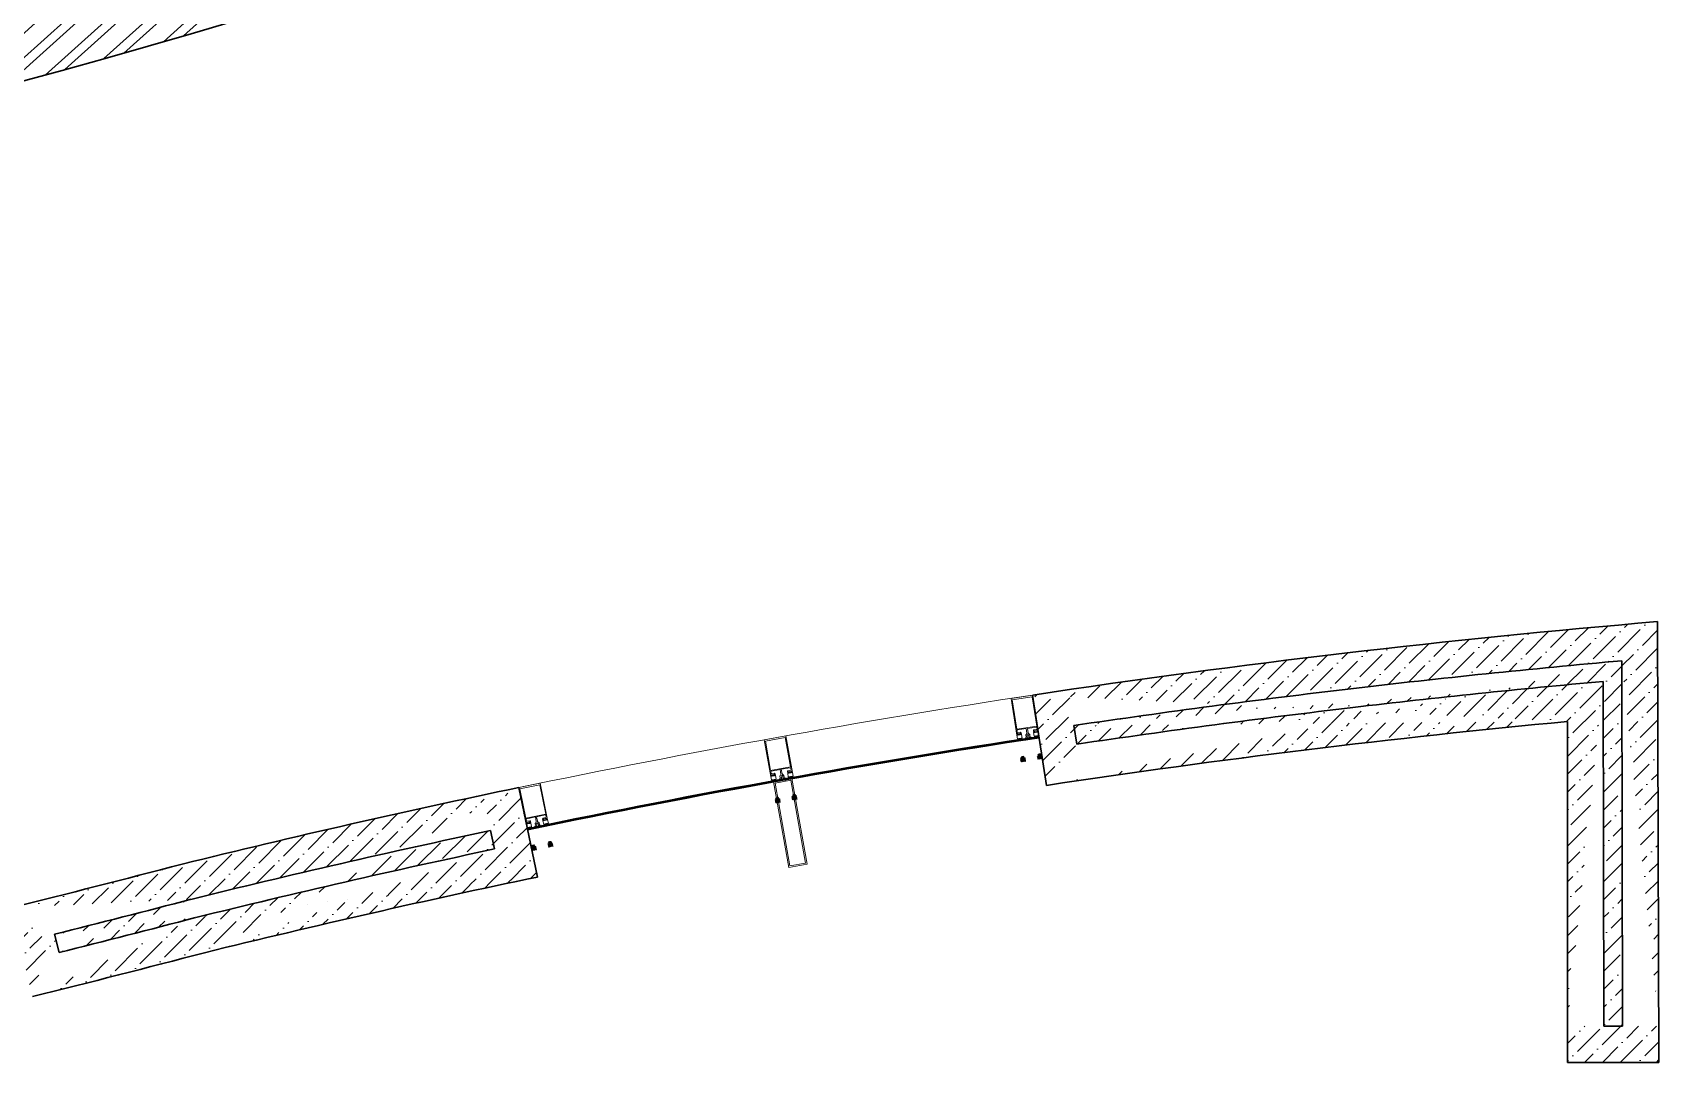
# Model space of a CAD drawing. Header units: millimetres. Extents: x 8275 to 147087, y -297470 to -191881.
# Drawn here: x 122490 to 128103, y -219246 to -215696 of the extents above; entities that cross this region are included whole.
import ezdxf

# ---------------------------------------------------------------- set-up
doc = ezdxf.new("R2010")
doc.units = ezdxf.units.MM
doc.header["$LTSCALE"] = 250
doc.header["$MEASUREMENT"] = 0
for name, color, linetype, lineweight in [('hatch', 9, 'Continuous', 0), ('wall', 1, 'Continuous', 30), ('win', 4, 'Continuous', 20)]:
    doc.layers.add(name, color=color, linetype=linetype, lineweight=lineweight)
pattern_1 = [(42.00000000000001, (335817.1038640153, -378922.1444288387), (-62.73099434614291, 69.66982738850575), []), (42.00000000000001, (335861.2374711861, -378924.4573731823), (-62.73099434614291, 69.66982738850575), [])]
pattern_2 = [(45, (-2190690.936406204, -138326.6644931042), (23.20194125768359, 85.07378461150648), [109.375, -21.875, 0, -21.875])]

msp = doc.modelspace()

# ---------------------------------------------------------------- hatches: boundary and pattern name
at = {"layer": 'hatch', "linetype": 'ByBlock', "ltscale": 100}
h = msp.add_hatch(dxfattribs=at)
h.set_pattern_fill('ANSI32', color=256, scale=250, angle=357)
h.set_pattern_definition(pattern_1)
h.paths.add_polyline_path([(127699.6269498407, -213602.4563786733), (127699.6198373062, -213350.619836397, -0.06107793630344092), (119020.8633689054, -216024.827707235), (119056.8887847736, -216252.0334946057, 0.06042041064487439)])
h = msp.add_hatch(dxfattribs=at)
h.set_pattern_fill('ANSI32', color=256, scale=250, angle=357)
h.set_pattern_definition(pattern_1)
h.paths.add_polyline_path([(127813.7101255372, -213956.6250471686), (127699.6369526053, -213956.6285332239), (127699.6312749874, -213755.5986932217, -0.06002453740207925), (119078.8172574646, -216390.3324089554), (119114.8425386554, -216617.5373469402, 0.06020634717786028)])
at = {"layer": 'hatch'}
h = msp.add_hatch(dxfattribs=at)
h.set_pattern_fill('ANSI36', color=256, scale=350, style=0)
h.set_pattern_definition(pattern_2)
edge = h.paths.add_edge_path()
edge.add_line((127972.9053357493, -219121.3164950171), (128098.4150384206, -219121.3164949519))
edge.add_line((127782.690770237, -219121.3164951065), (127907.8407368611, -219121.3164950506))
edge.add_line((127972.9053357493, -219121.3164950171), (127970.1693637322, -217861.7841394484))
edge.add_line((128098.4150384206, -219121.3164949519), (128093.5003101851, -217726.898985976))
edge.add_line((127907.8407368611, -219121.3164950506), (127906.0478362392, -217932.8050088261))
edge.add_line((127782.690770237, -219121.3164951065), (127782.7565008167, -218070.9924724488))
edge.add_line((126080.9579285968, -218085.0246976095), (126090.7078335939, -218149.2897839979))
edge.add_line((126062.1723790842, -217961.2024693318), (126062.2257645128, -217961.5543516489))
edge.add_line((125938.5865809198, -217979.9521491167), (125985.8357739777, -218291.3883604913))
edge.add_arc((130857.7328109399, -250403.7919208449), 32669.86827500413, 95.07076951392591, 96.71850024032409)
edge.add_arc((130857.7328108402, -250403.7919206257), 32669.86827477474, 96.71850024019552, 98.40755499980283)
edge.add_arc((130857.7328108719, -250403.7919201994), 32604.86827435511, 95.19403877314552, 96.71850024033685)
edge.add_arc((130857.7328108407, -250403.7919206375), 32604.8682747866, 96.71850024019231, 98.40711796164608)
edge.add_arc((130884.2136824613, -250793.4530139742), 33184.10879340781, 94.82415175737823, 98.57053635767905)
edge.add_arc((130883.2904230806, -250785.5905360983), 32861.1965252218, 95.41404968009716, 98.57098325895797)
h = msp.add_hatch(dxfattribs=at)
h.set_pattern_fill('ANSI36', color=256, scale=350, style=0)
h.set_pattern_definition(pattern_2)
edge = h.paths.add_edge_path()
edge.add_line((124069.5492659749, -218446.9326060378), (124082.8117683006, -218510.5656792626))
edge.add_line((124043.9958483607, -218324.3281039411), (124044.0444548943, -218324.5613165747))
edge.add_line((124166.3662455094, -218298.8234788377), (124230.6379007699, -218607.1968796524))
edge.add_line((122565.7772569607, -218804.2779183146), (122581.3083451104, -218867.395466086))
edge.add_line((122414.5763064951, -218712.9517224065), (122489.8419969131, -219018.827638172))
edge.add_arc((112688.4706583626, -179186.5558912919), 40830.44310625535, 283.9993179695836, 284.6818210620473)
edge.add_arc((112688.4706583626, -179186.5558912919), 40705.44310625535, 283.8239100366332, 284.6818210620473)
edge.add_arc((130857.7328108398, -250403.7919206295), 32669.86827477851, 101.9923549100372, 103.8535310478771)
edge.add_arc((130857.7328108398, -250403.7919206295), 32794.86827477851, 101.7731318065465, 103.8535310478771)
edge.add_arc((112688.4706583519, -179186.5558912961), 40895.44310625284, 283.9990391720053, 284.6786269436835)
edge.add_arc((112688.4706583519, -179186.5558912961), 41020.44310625284, 283.8239100366495, 284.6786269436835)
edge.add_arc((130857.7328108407, -250403.7919206332), 32604.86827478235, 101.9927919481924, 103.8495319013087)
edge.add_arc((130857.7328108407, -250403.7919206332), 32479.86827478235, 101.7731318065462, 103.8495319013087)
h = msp.add_hatch(dxfattribs=at)
h.set_pattern_fill('ANSI36', color=256, scale=350, style=0)
h.set_pattern_definition(pattern_2)
h.paths.add_polyline_path([(127782.6907702375, -219121.3164951139), (128098.4150384839, -219121.3164951139), (128098.4150384839, -219246.3164949519), (127782.6907702375, -219246.3164949519)])
at = {"layer": 'win', "extrusion": (0.000407131512876372, -0.002657823813000196, 0.9999963851017215)}
h = msp.add_hatch(dxfattribs=at)
h.set_pattern_fill('AR-HBONE', color=256, scale=0.4111842104963527, angle=188.709031886787, style=0)
h.set_pattern_definition([(233.7090318954879, (273857.7985699389, -142234.8471966968), (0.3521964917215676, -2.29919033428627), [4.934210526705864, -1.644736842235303]), (323.7090318780778, (273856.825073018, -142236.1728901051), (0.3521964917215676, -2.29919033428627), [4.93421052670586, -1.6447368422353])])
h.paths.add_polyline_path([(125901.4943079304, -218196.234287211), (125901.8056085951, -218198.2665035544), (125907.2248521771, -218197.4363684633), (125906.9135515181, -218195.4041521074)], flags=16)
h.paths.add_polyline_path([(125965.0628864582, -218186.496672183), (125965.3741871117, -218188.5288885166), (125959.9549435268, -218189.3590236086), (125959.643642864, -218187.3268072653)], flags=16)
edge = h.paths.add_edge_path()
edge.add_arc((125913.8152770748, -218208.7778455834), 0.6853070175936417, -171.29096814103355, 8.709031858966512, ccw=False)
edge.add_arc((125912.4604661761, -218208.9853793569), 0.6853070175936417, -171.29096814103355, 8.709031858966512, ccw=False)
edge.add_arc((125911.1056552788, -218209.19291313), 0.6853070184712243, -171.29096821773976, 8.709031782260183, ccw=False)
edge.add_arc((125909.7508443778, -218209.4004469034), 0.6853070185111144, -171.29096806766245, 8.70903193233761, ccw=False)
edge.add_arc((125908.396033482, -218209.6079806768), 0.6853070167758942, -171.29096791174868, 8.709032088251377, ccw=False)
edge.add_arc((125907.041222588, -218209.815514449), 0.6853070175936417, -171.29096814103355, 8.709031858966512, ccw=False)
edge.add_arc((125905.6864116889, -218210.0230482226), 0.6853070175936417, -171.29096814019988, 8.709031859800177, ccw=False)
edge.add_arc((125904.3316007907, -218210.2305819959), 0.6853070185310596, -171.29096806766245, 8.70903193233761, ccw=False)
edge.add_arc((125902.9767898971, -218210.4381157684), 0.6853070148412235, -171.2909682094022, 8.709031790597919, ccw=False)
edge.add_arc((125901.6219789999, -218210.6456495414), 0.6853070203261148, -171.29096807183123, 8.709031928168827, ccw=False)
edge.add_arc((125900.2671680975, -218210.8531833153), 0.6853070175936417, -171.29096814103355, 8.709031858966512, ccw=False)
edge.add_arc((125898.9123572035, -218211.0607170877), 0.6853070149010586, -171.2909680576572, 8.70903194234279, ccw=False)
edge.add_line((125898.2349517572, -218211.1644839743), (125896.3863650009, -218199.0966386384))
edge.add_line((125896.3863650065, -218199.0966386468), (125900.1798355224, -218198.5155440815))
edge.add_line((125900.1798355186, -218198.5155440823), (125899.8685348526, -218196.4833277295))
edge.add_line((125899.8685348544, -218196.4833277384), (125898.1072806868, -218196.7531216437))
edge.add_line((125898.1072806882, -218196.7531216438), (125899.2176454405, -218193.1165290483))
edge.add_line((125899.2176454405, -218193.116529048), (125908.0450115179, -218191.7643281027))
edge.add_line((125908.0450115165, -218191.7643281011), (125910.3005787617, -218194.8853176841))
edge.add_line((125910.3005787621, -218194.8853176855), (125908.5393245945, -218195.1551115909))
edge.add_line((125908.5393245963, -218195.1551115907), (125908.8506252564, -218197.187327935))
edge.add_line((125908.8506252559, -218197.1873279342), (125912.6440957671, -218196.6062333694))
edge.add_line((125912.6440957662, -218196.6062333708), (125914.4926928611, -218208.6741462323))
edge.add_arc((125957.0487579534, -218202.0688009269), 0.6853070175936417, 188.7090319290028, 368.7090319290027)
edge.add_arc((125958.4035688507, -218201.8612671536), 0.6853070175936417, 188.7090319290028, 368.7090319290027)
edge.add_arc((125959.7583797479, -218201.6537333804), 0.6853070184512792, 188.7090320057091, 368.7090320057089)
edge.add_arc((125961.1131906531, -218201.4461996067), 0.6853070185310596, 188.7090318556315, 368.709031855632)
edge.add_arc((125962.4680015466, -218201.238665834), 0.6853070167758942, 188.7090316997177, 368.7090316997183)
edge.add_arc((125963.822812442, -218201.0311320612), 0.6853070175936417, 188.7090319290028, 368.7090319290027)
edge.add_arc((125965.1776233356, -218200.8235982878), 0.6853070176135868, 188.7090319281691, 368.709031928169)
edge.add_arc((125966.532434237, -218200.6160645148), 0.6853070185111144, 188.7090318556315, 368.709031855632)
edge.add_arc((125967.8872451324, -218200.4085307421), 0.6853070148611686, 188.7090319973714, 368.7090319973713)
edge.add_arc((125969.2420560301, -218200.200996969), 0.6853070203261148, 188.7090318598003, 368.7090318598008)
edge.add_arc((125970.5968669321, -218199.9934631948), 0.6853070175936417, 188.7090319290028, 368.7090319290027)
edge.add_arc((125971.9516778247, -218199.7859294222), 0.6853070149210038, 188.7090318456263, 368.7090318456268)
edge.add_line((125972.6290832719, -218199.6821625361), (125970.7934307003, -218187.6987534265))
edge.add_line((125970.7934306998, -218187.6987534253), (125966.9999601886, -218188.2798479901))
edge.add_line((125966.9999601881, -218188.27984799), (125966.6886595281, -218186.2476316457))
edge.add_line((125966.6886595276, -218186.2476316454), (125968.4499136953, -218185.9778377401))
edge.add_line((125968.4499136981, -218185.9778377509), (125966.3018800787, -218182.8403758532))
edge.add_line((125966.3018800838, -218182.8403758521), (125957.4745140093, -218184.1925768159))
edge.add_line((125957.4745140051, -218184.1925768072), (125956.2566156199, -218187.8456416999))
edge.add_line((125956.2566156213, -218187.8456416976), (125958.017869789, -218187.5758477923))
edge.add_line((125958.0178697908, -218187.5758478043), (125958.3291704509, -218189.6080641486))
edge.add_line((125958.3291704481, -218189.6080641481), (125954.5356999369, -218190.1891587129))
edge.add_line((125954.535699942, -218190.1891587119), (125956.3713628587, -218202.1726353554))
at = {"layer": 'win', "extrusion": (0.0004746390558402961, -0.002646601831858884, 0.9999963851017215)}
h = msp.add_hatch(dxfattribs=at)
h.set_pattern_fill('AR-HBONE', color=256, scale=0.4111842104963493, angle=190.1673242561465, style=0)
h.set_pattern_definition([(235.1673242648475, (271030.7460739313, -138635.5703242623), (0.4105951026884658, -2.289482523127141), [4.934210526705861, -1.644736842235301]), (325.1673242474374, (271029.8066302215, -138636.9203630706), (0.4105951026884658, -2.289482523127141), [4.934210526705831, -1.644736842235285])])
h.paths.add_polyline_path([(125055.5233436021, -218337.7324556471), (125055.8862618338, -218339.7560914164), (125061.2826238856, -218338.7883094794), (125060.9197056591, -218336.7646736973)], flags=16)
h.paths.add_polyline_path([(125118.8235181849, -218326.3802214934), (125119.1864364053, -218328.4038572533), (125113.7900743507, -218329.3716391913), (125113.4271561205, -218327.3480034219)], flags=16)
edge = h.paths.add_edge_path()
edge.add_arc((125068.1595463929, -218349.9583918616), 0.6853070175936382, -169.83267577167408, 10.167324228325981, ccw=False)
edge.add_arc((125066.8104558773, -218350.2003373467), 0.6853070175936382, -169.83267577167408, 10.167324228325981, ccw=False)
edge.add_arc((125065.4613653626, -218350.4422828313), 0.6853070184712209, -169.8326758483803, 10.167324151619823, ccw=False)
edge.add_arc((125064.1122748437, -218350.6842283163), 0.685307018511111, -169.83267569830298, 10.167324301697192, ccw=False)
edge.add_arc((125062.7631843308, -218350.926173801), 0.6853070167758908, -169.8326755423892, 10.167324457611016, ccw=False)
edge.add_arc((125061.4140938194, -218351.1681192848), 0.6853070175936382, -169.83267577167408, 10.167324228325981, ccw=False)
edge.add_arc((125060.0650033023, -218351.41006477), 0.6853070175936382, -169.8326757708403, 10.167324229159817, ccw=False)
edge.add_arc((125058.7159127872, -218351.6520102548), 0.6853070185310561, -169.83267569830298, 10.167324301697192, ccw=False)
edge.add_arc((125057.3668222762, -218351.8939557387), 0.68530701484122, -169.83267584004273, 10.167324159957388, ccw=False)
edge.add_arc((125056.0177317615, -218352.1359012233), 0.6853070203261113, -169.83267570247176, 10.16732429752841, ccw=False)
edge.add_arc((125054.6686412417, -218352.3778467088), 0.6853070175936382, -169.83267577167408, 10.167324228325981, ccw=False)
edge.add_arc((125053.3195507302, -218352.6197921926), 0.6853070149010552, -169.83267568829774, 10.167324311702373, ccw=False)
edge.add_line((125052.6450054752, -218352.7407649348), (125050.4898997698, -218340.7238733465))
edge.add_line((125050.4898997759, -218340.7238733549), (125054.2673532203, -218340.0464259972))
edge.add_line((125054.2673532166, -218340.0464259981), (125053.9044349831, -218338.0227902194))
edge.add_line((125053.9044349854, -218338.0227902282), (125052.1506173154, -218338.3373193585))
edge.add_line((125052.1506173163, -218338.3373193586), (125053.1680738646, -218334.6736466439))
edge.add_line((125053.1680738646, -218334.6736466435), (125061.9581683855, -218333.0972337617))
edge.add_line((125061.9581683841, -218333.0972337601), (125064.2924319463, -218336.1598099952))
edge.add_line((125064.2924319468, -218336.1598099967), (125062.5386142767, -218336.474339127))
edge.add_line((125062.5386142786, -218336.4743391268), (125062.901532506, -218338.4979748972))
edge.add_line((125062.9015325056, -218338.4979748964), (125066.6789859453, -218337.8205275393))
edge.add_line((125066.6789859444, -218337.8205275408), (125068.8341037034, -218349.8374863697))
edge.add_arc((125111.2082844152, -218342.1512602654), 0.6853070175936382, 190.1673242983623, 370.1673242983622)
edge.add_arc((125112.5573749304, -218341.9093147806), 0.6853070175936382, 190.1673242983623, 370.1673242983622)
edge.add_arc((125113.9064654451, -218341.6673692959), 0.6853070184512757, 190.1673243750685, 370.1673243750685)
edge.add_arc((125115.2555559673, -218341.4254238105), 0.6853070185310561, 190.1673242249909, 370.1673242249914)
edge.add_arc((125116.6046464787, -218341.1834783263), 0.6853070167758908, 190.1673240690772, 370.1673240690777)
edge.add_arc((125117.9537369915, -218340.941532842), 0.6853070175936382, 190.1673242983623, 370.1673242983622)
edge.add_arc((125119.3028275021, -218340.6995873572), 0.6853070176135834, 190.1673242975286, 370.1673242975285)
edge.add_arc((125120.651918021, -218340.4576418725), 0.685307018511111, 190.1673242249909, 370.1673242249914)
edge.add_arc((125122.0010085338, -218340.2156963884), 0.6853070148611652, 190.1673243667309, 370.1673243667308)
edge.add_arc((125123.350099049, -218339.9737509038), 0.6853070203261113, 190.1673242291598, 370.1673242291602)
edge.add_arc((125124.6991895683, -218339.7318054179), 0.6853070175936382, 190.1673242983623, 370.1673242983622)
edge.add_arc((125126.0482800784, -218339.4898599339), 0.6853070149210003, 190.1673242149858, 370.1673242149863)
edge.add_line((125126.7228253343, -218339.3688871921), (125124.5827984637, -218327.4360753171))
edge.add_line((125124.5827984628, -218327.436075316), (125120.805345023, -218328.113522673))
edge.add_line((125120.8053450225, -218328.1135226728), (125120.4424267951, -218326.0898869024))
edge.add_line((125120.4424267951, -218326.0898869022), (125122.1962444651, -218325.7753577718))
edge.add_line((125122.1962444679, -218325.7753577825), (125119.9690604945, -218322.6935779171))
edge.add_line((125119.9690605001, -218322.6935779159), (125111.1789659824, -218324.2699908162))
edge.add_line((125111.1789659778, -218324.2699908077), (125110.0544298328, -218327.9528671354))
edge.add_line((125110.0544298342, -218327.9528671331), (125111.8082475042, -218327.6383380028))
edge.add_line((125111.808247507, -218327.6383380146), (125112.1711657345, -218329.661973785))
edge.add_line((125112.1711657312, -218329.6619737846), (125108.3937122914, -218330.3394211416))
edge.add_line((125108.3937122965, -218330.3394211405), (125110.5337512278, -218342.2723002643))
at = {"layer": 'win', "extrusion": (0.0005418907063553611, -0.002633654865788896, 0.9999963851017215)}
h = msp.add_hatch(dxfattribs=at)
h.set_pattern_fill('AR-HBONE', color=256, scale=0.4111842104963524, angle=191.6267382804781, style=0)
h.set_pattern_definition([(236.6267382891791, (268111.850054767, -135107.3965232062), (0.4687723437217564, -2.278282478495154), [4.934210526705882, -1.644736842235305]), (326.626738271769, (268110.9452997004, -135108.7700506126), (0.4687723437217564, -2.278282478495154), [4.934210526705856, -1.644736842235298])])
h.paths.add_polyline_path([(124213.8996970005, -218501.5221102073), (124214.3140371338, -218503.5358464422), (124219.6840004277, -218502.4309394332), (124219.2696602991, -218500.4172031855)], flags=16)
h.paths.add_polyline_path([(124276.8902100011, -218488.5613774183), (124277.3045501233, -218490.575113644), (124271.9345868271, -218491.6800206541), (124271.5202466947, -218489.6662844192)], flags=16)
edge = h.paths.add_edge_path()
edge.add_arc((124226.8431810577, -218513.4222512886), 0.6853070175936413, -168.37326174734255, 11.626738252657617, ccw=False)
edge.add_arc((124225.5006902314, -218513.6984780418), 0.6853070175936413, -168.37326174734255, 11.626738252657617, ccw=False)
edge.add_arc((124224.1581994066, -218513.9747047944), 0.685307018471224, -168.37326182404877, 11.626738175951402, ccw=False)
edge.add_arc((124222.8157085775, -218514.2509315476), 0.6853070185111141, -168.37326167397134, 11.626738326028828, ccw=False)
edge.add_arc((124221.473217754, -218514.5271583004), 0.6853070167758939, -168.37326151805757, 11.626738481942482, ccw=False)
edge.add_arc((124220.130726932, -218514.8033850521), 0.6853070175936413, -168.37326174734255, 11.626738252657617, ccw=False)
edge.add_arc((124218.7882361048, -218515.0796118054), 0.6853070175936413, -168.37326174650877, 11.626738253491396, ccw=False)
edge.add_arc((124217.4457452794, -218515.3558385583), 0.6853070185310592, -168.37326167397134, 11.626738326028828, ccw=False)
edge.add_arc((124216.1032544578, -218515.6320653101), 0.6853070148412231, -168.3732618157111, 11.626738184289025, ccw=False)
edge.add_arc((124214.7607636325, -218515.9082920627), 0.6853070203261145, -168.37326167814012, 11.626738321859989, ccw=False)
edge.add_arc((124213.4182728025, -218516.1845188163), 0.6853070175936413, -168.37326174734255, 11.626738252657617, ccw=False)
edge.add_arc((124212.0757819804, -218516.4607455682), 0.6853070149010583, -168.37326166396622, 11.626738336034009, ccw=False)
edge.add_line((124211.4045365703, -218516.5988589443), (124208.9440738283, -218504.6407534446))
edge.add_line((124208.9440738348, -218504.6407534529), (124212.7030481485, -218503.8673185445))
edge.add_line((124212.7030481444, -218503.8673185456), (124212.2887080087, -218501.8535823014))
edge.add_line((124212.2887080115, -218501.8535823101), (124210.5434699379, -218502.2126770889))
edge.add_line((124210.5434699388, -218502.212677089), (124211.4672869997, -218498.5242793846))
edge.add_line((124211.4672869997, -218498.5242793841), (124220.2143807773, -218496.7245044795))
edge.add_line((124220.2143807759, -218496.7245044779), (124222.6258873626, -218499.7266363133))
edge.add_line((124222.6258873631, -218499.7266363147), (124220.8806492895, -218500.0857310935))
edge.add_line((124220.8806492913, -218500.0857310933), (124221.2949894209, -218502.0994673293))
edge.add_line((124221.29498942, -218502.0994673285), (124225.0539637291, -218501.326032421))
edge.add_line((124225.0539637281, -218501.3260324224), (124227.5144402323, -218513.284204834))
edge.add_arc((124269.6791163211, -218504.5212513921), 0.6853070175936413, 191.6267383226939, 371.6267383226938)
edge.add_arc((124271.0216071469, -218504.2450246392), 0.6853070175936413, 191.6267383226939, 371.6267383226938)
edge.add_arc((124272.3640979723, -218503.9687978865), 0.6853070184512788, 191.6267383994001, 371.6267383994)
edge.add_arc((124273.7065888046, -218503.6925711328), 0.6853070185310592, 191.6267382493225, 371.626738249323)
edge.add_arc((124275.0490796262, -218503.4163443807), 0.6853070167758939, 191.6267380934088, 371.6267380934092)
edge.add_arc((124276.3915704497, -218503.1401176284), 0.6853070175936413, 191.6267383226939, 371.6267383226938)
edge.add_arc((124277.7340612708, -218502.8638908757), 0.6853070176135865, 191.6267383218601, 371.62673832186)
edge.add_arc((124279.0765520999, -218502.5876641229), 0.6853070185111141, 191.6267382493225, 371.626738249323)
edge.add_arc((124280.4190429234, -218502.3114373708), 0.6853070148611683, 191.6267383910625, 371.6267383910624)
edge.add_arc((124281.7615337487, -218502.035210618), 0.6853070203261145, 191.6267382534914, 371.6267382534919)
edge.add_arc((124283.1040245782, -218501.7589838641), 0.6853070175936413, 191.6267383226939, 371.6267383226938)
edge.add_arc((124284.4465153989, -218501.4827571121), 0.6853070149210034, 191.6267382393174, 371.6267382393178)
edge.add_line((124285.11776081, -218501.3446437363), (124282.6745134232, -218489.4702066357))
edge.add_line((124282.6745134223, -218489.4702066345), (124278.9155391132, -218490.243641542))
edge.add_line((124278.9155391128, -218490.2436415419), (124278.5011989832, -218488.2299053059))
edge.add_line((124278.5011989836, -218488.2299053056), (124280.2464370573, -218487.8708105268))
edge.add_line((124280.2464370601, -218487.8708105375), (124277.9414862337, -218484.8467541098))
edge.add_line((124277.9414862389, -218484.8467541085), (124269.1943924649, -218486.6465290315))
edge.add_line((124269.1943924603, -218486.646529023), (124268.1640196306, -218490.3568513028))
edge.add_line((124268.1640196325, -218490.3568513004), (124269.9092577061, -218489.9977565216))
edge.add_line((124269.9092577094, -218489.9977565334), (124270.323597839, -218492.0114927694))
edge.add_line((124270.3235978353, -218492.011492769), (124266.5646235262, -218492.7849276765))
edge.add_line((124266.5646235313, -218492.7849276754), (124269.0078846876, -218504.6594316958))

# ---------------------------------------------------------------- linework, layer by layer
at = {"layer": 'wall'}
for p, q in [((128098.4150384839, -219246.3164949519, -39116.31135473259), (128093.5003101851, -217726.8989859754, -42263.03805389015)), ((127972.9053357493, -219121.3164950171, -39324.88671342892), (127970.1693637322, -217861.7841394459, -43522.06193078036)), ((126062.1723790842, -217961.2024693318, -27227.86530261567), (126062.2257645128, -217961.5543516488, -27227.86530261567)), ((127907.8407368611, -219121.3164950488, -39294.48150055642), (127906.0478362392, -217932.8050088239, -44184.73622360494)), ((125938.5865809198, -217979.9521491167, -27227.86530261567), (125985.8357739777, -218291.3883604913, -27227.86530261567)), ((126080.9579285968, -218085.0246976095, -27227.86530261567), (126090.7078335939, -218149.2897839979, -27227.86530261567)), ((127782.6829475823, -219246.3164951139, -38480.71407148152), (127782.7565008167, -218070.9924724483, -45473.6865282807)), ((124166.3662455094, -218298.8234788377, -27227.86530261567), (124230.6379007699, -218607.1968796524, -27227.86530261567)), ((124043.9958483607, -218324.3281039411, -27227.86530261567), (124044.0444548943, -218324.5613165747, -27227.86530261567)), ((124069.5492659749, -218446.9326060378, -27227.86530261567), (124082.8117683006, -218510.5656792626, -27227.86530261567)), ((122565.7772569607, -218804.2779183146, -27227.86530261567), (122581.3083451104, -218867.395466086, -27227.86530261567)), ((127907.8407368611, -219121.3164950506, -38799.85104377115), (127972.905335753, -219121.3164950134, -38907.89479903834)), ((128098.0107118029, -219121.31649495, -39115.63994559649), (128098.4150384206, -219121.3164949519, -39116.31135473259)), ((127782.6829475823, -219246.3164951177, -38592.01886172803), (128098.4150384839, -219246.3164949519, -39116.31135473259))]:
    msp.add_line(p, q, dxfattribs=at)
for centre, radius, start, end in [((112455.1920002091, -179296.9559816828, -70506.24605607208), 37310.11393724672, 280.135945220874, 294.1161037291546), ((112455.1920002091, -179296.9559816828, -70506.24605607208), 37540.11393724672, 280.1290442738716, 293.9590661942082), ((112455.1920002091, -179296.9559816828, -70506.24605607208), 37680.11393724672, 280.1248849352922, 293.8645091338823), ((112455.1920002091, -179296.9559816828, -70506.24605607208), 37910.11393724672, 278.9812604407365, 293.8992634085639), ((130883.2904230759, -250785.5905360584, -30650.91601266375), 33176.19652518157, 94.82370486927586, 98.57098325141828), ((130857.732810912, -250403.7919205768, -30639.4644521882), 32669.86827473454, 95.07076952655963, 96.71850024593678), ((130857.7328108398, -250403.7919206295, -30639.4644521882), 32669.86827477851, 96.71850024593678, 98.40755499908823), ((130857.732810912, -250403.7919205768, -30639.4644521882), 32604.86827473454, 95.19403878035594, 96.71850024593678), ((130857.7328108407, -250403.7919206332, -30639.4644521882), 32604.86827478235, 96.71850024593678, 98.40711797300813), ((130883.2904230759, -250785.5905360584, -30650.91601266375), 32861.19652518157, 95.41404967561367, 98.57098325141828), ((130857.7328108398, -250403.7919206295, -30639.4644521882), 32794.86827477851, 101.7731318102274, 103.8535310412356), ((130857.7328108398, -250403.7919206295, -30639.4644521882), 32669.86827477851, 101.9923549122776, 103.8535310412356), ((130857.7328108407, -250403.7919206332, -30639.4644521882), 32604.86827478235, 101.9927919513281, 103.849531914897), ((112688.4706583626, -179186.5558912919, -30639.4644521882), 40705.44310625535, 283.823910048591, 284.6818210640428), ((130857.7328108407, -250403.7919206332, -30639.4644521882), 32479.86827478235, 101.7731318102274, 103.849531914897), ((112688.4706583626, -179186.5558912919, -30639.4644521882), 40830.44310625535, 283.9993179631126, 284.6818210640428), ((112688.4706583519, -179186.5558912961, -30639.4644521882), 40895.44310625284, 283.9990391698973, 284.6786269323085), ((112688.4706583519, -179186.5558912961, -30639.4644521882), 41020.44310625284, 283.823910048591, 284.6786269323085)]:
    msp.add_arc(centre, radius, start, end, dxfattribs=at)
at = {"layer": 'win', "extrusion": (0.0004071315128765094, -0.002657823813000148, 0.9999963851017215)}
for p, q in [((125912.2606481381, -218127.4112848427, -27239.31686309121), (125913.8229914384, -218128.55855792, -27239.31686309121)), ((125914.6531205971, -218133.9777823587, -27239.31686309121), (125913.5058418771, -218135.5401215159, -27239.31686309121)), ((125913.8229914384, -218128.55855792, -27239.31686309121), (125914.6531205971, -218133.9777823587, -27239.31686309121)), ((125933.9376242829, -218124.0907562019, -27239.31686309121), (125932.7903455633, -218125.653095348, -27239.31686309121)), ((125932.7903455633, -218125.653095348, -27239.31686309121), (125933.620474722, -218131.0723197988, -27239.31686309121)), ((125933.620474722, -218131.0723197988, -27239.31686309121), (125935.1828180288, -218132.2195928747, -27239.31686309121))]:
    msp.add_line(p, q, dxfattribs=at)
at = {"layer": 'win', "extrusion": (0.0004746390558404309, -0.002646601831858858, 0.9999963851017215)}
for p, q in [((125064.5207191303, -218268.7034743552, -27227.86530261567), (125066.1117535604, -218269.8106155131, -27227.86530261567)), ((125067.07952861, -218275.2069586629, -27227.86530261567), (125065.9723817057, -218276.7979890951, -27227.86530261567)), ((125066.1117535604, -218269.8106155131, -27227.86530261567), (125067.07952861, -218275.2069586629, -27227.86530261567)), ((125086.1061697884, -218264.8323601597, -27227.86530261567), (125084.9990228841, -218266.4233905807, -27227.86530261567)), ((125084.9990228841, -218266.4233905807, -27227.86530261567), (125085.9667979341, -218271.8197337427, -27227.86530261567)), ((125085.9667979341, -218271.8197337427, -27227.86530261567), (125087.5578323707, -218272.926874899, -27227.86530261567))]:
    msp.add_line(p, q, dxfattribs=at)
at = {"layer": 'win', "extrusion": (0.0005418907063554949, -0.002633654865788853, 0.9999963851017215)}
for p, q in [((124221.1167520529, -218432.3003114369, -27227.86530261567), (124222.7354678723, -218433.3665718168, -27227.86530261567)), ((124222.7354678723, -218433.3665718168, -27227.86530261567), (124223.8403670557, -218438.7365164842, -27227.86530261567)), ((124223.8403670557, -218438.7365164842, -27227.86530261567), (124222.7741008296, -218440.3552284532, -27227.86530261567)), ((124242.5966084001, -218427.8806987228, -27227.86530261567), (124241.5303421735, -218429.4994106808, -27227.86530261567)), ((124241.5303421735, -218429.4994106808, -27227.86530261567), (124242.6352413578, -218434.8693553603, -27227.86530261567)), ((124242.6352413578, -218434.8693553603, -27227.86530261567), (124244.2539571833, -218435.9356157384, -27227.86530261567))]:
    msp.add_line(p, q, dxfattribs=at)
at = {"layer": 'win', "extrusion": (0.0004071315128765094, -0.002657823813000148, 0.9999963851017215), "elevation": -30020.1793362723}
msp.add_lwpolyline([(125937.7107493494, -218202.1953425987), (125938.3356872129, -218202.6542534447), (125937.8767763644, -218203.2791913119), (125938.2918439128, -218205.9888131096), (125938.916781782, -218206.4477239545), (125938.4578709297, -218207.072661824), (125938.8729384746, -218209.7822836233), (125939.504408874, -218210.2459915069, 0.9606708062894292), (125942.9996313026, -218209.5661255679), (125941.090931508, -218197.1058535013, 0.1989123673796638), (125940.1125172713, -218195.49087418), (125936.2916715039, -218192.6851111265, -0.1989123673796519), (125935.3132572768, -218191.0701317965), (125932.9241751945, -218175.4738537126), (125963.000977104, -218170.8666039513, -0.414213562373095), (125965.8131975032, -218172.9317027714), (125966.4150454445, -218176.8606543843, -0.414213562373095), (125964.3499466298, -218179.6728747828), (125955.6791568939, -218181.0010909373, 0.414213562373095), (125953.6140580549, -218183.8133113387), (125954.589466807, -218190.1809225459), (125958.3829373229, -218189.5998279921), (125958.0716366412, -218187.5676116403), (125956.3103824735, -218187.837405557), (125955.7915480408, -218184.4503783099), (125967.98484612, -218182.5825743509), (125968.5036805554, -218185.9696015873), (125966.7424263815, -218186.2393955049), (125967.053727049, -218188.2716118349), (125970.8471975559, -218187.690517271), (125951.3584412639, -218060.4648267707), (125876.8438419474, -218071.8791842872), (125896.3325982429, -218199.1048747986), (125900.1260687527, -218198.5237802337), (125899.814768083, -218196.4915638806), (125898.0535139199, -218196.7613577965), (125897.5346794934, -218193.3743305476), (125909.7279775549, -218191.5065265918), (125910.2468119912, -218194.8935538382), (125908.4855578248, -218195.1633477442), (125908.7968584871, -218197.1955640879), (125912.5903290043, -218196.6144695109), (125911.6149202545, -218190.2468583023, 0.414213562373095), (125908.802699859, -218188.1817594762), (125900.1319101234, -218189.5099756323, -0.414213562373095), (125897.3196897087, -218187.4448768083), (125896.7178417753, -218183.515925207, -0.414213562373095), (125898.7829405971, -218180.7037047932), (125928.8597425084, -218176.0964550323), (125931.248824585, -218191.692733116, -0.1989123673796519), (125930.7987050833, -218193.5265392912), (125927.992942038, -218197.3473850563, 0.1989123673796638), (125927.5428225368, -218199.1811912384), (125929.4515223308, -218211.641463299, 0.9606708062894292), (125932.9899870096, -218211.2438891115), (125933.4536948913, -218210.6124187038), (125933.0386273493, -218207.9027969152), (125932.4136894841, -218207.4438860649), (125932.872600319, -218206.8189481914), (125932.4575327821, -218204.1093264038), (125931.8325949158, -218203.6504155535), (125932.2915057693, -218203.0254776789), (125931.8764382267, -218200.3158558939), (125931.2515003514, -218199.8569450402), (125934.004965435, -218196.1073178352), (125937.7545926538, -218198.8607829318), (125937.2956818088, -218199.4857208008)], format="xyb", close=True, dxfattribs=at)
at = {"layer": 'win', "extrusion": (0.0004071315128765094, -0.002657823813000148, 0.9999963851017215)}
for points, elevation in [([(125880.3835988346, -218076.8833603334), (125895.9292134346, -218178.3676437912), (125965.0245691728, -218167.7834213672), (125949.4789545625, -218066.2991378996)], -30020.17933627243), ([(125901.4943079734, -218196.2342872111), (125901.8056086471, -218198.2665035531), (125907.2248522256, -218197.4363684612), (125906.913551558, -218195.4041521081)], -30020.17933627236), ([(125965.0628864989, -218186.4966721847), (125965.3741871636, -218188.5288885156), (125959.954943578, -218189.359023607), (125959.6436429054, -218187.3268072666)], -30020.17933627228)]:
    msp.add_lwpolyline(points, close=True, dxfattribs=dict(at, elevation=elevation))
at = {"layer": 'win', "extrusion": (0.0004746390558404309, -0.002646601831858858, 0.9999963851017215), "elevation": -30002.70403785534}
msp.add_lwpolyline([(125091.8797594904, -218342.7698988722), (125092.516173884, -218343.2127568809), (125092.0733158764, -218343.8491712793), (125092.5572068464, -218346.547352312), (125093.1936212492, -218346.9902103192), (125092.7507632326, -218347.6266247205), (125093.234654201, -218350.3248057541), (125093.8777210957, -218350.7722929983, 0.9606708062894292), (125097.354509392, -218350.0036964493), (125095.1293231513, -218337.5960350635, 0.1989123673796638), (125094.1101257876, -218336.0064787233), (125090.219112953, -218333.2988620932, -0.1989123673796519), (125089.199915598, -218331.7093057446), (125086.4146936389, -218316.1788794174), (125116.3645030553, -218310.8076896605, -0.414213562373095), (125119.2283678462, -218312.8005507114), (125119.9300097509, -218316.7129132145, -0.414213562373095), (125117.937148705, -218319.576778005), (125109.3029694176, -218321.1252291132, 0.414213562373095), (125107.3101083487, -218323.989093907), (125108.4472521437, -218330.3298193154), (125112.2247055873, -218329.6523719694), (125111.8617873405, -218327.6287361915), (125110.1079696681, -218327.9432653333), (125109.5031059595, -218324.5705390432), (125121.6449205954, -218322.3930296802), (125122.2497843079, -218325.7657559597), (125120.4959666324, -218326.0802851024), (125120.8588848661, -218328.1039208589), (125124.6363383022, -218327.4264735028), (125101.9160950297, -218200.7379637998), (125027.7161167556, -218214.0449654494), (125050.4363600312, -218340.7334751632), (125054.2138134706, -218340.0560278061), (125053.8508952324, -218338.0323920267), (125052.0970775694, -218338.3469211675), (125051.4922138624, -218334.9741948754), (125063.6340284814, -218332.7966855162), (125064.2388921957, -218336.1694118057), (125062.4850745262, -218336.4839409367), (125062.8479927562, -218338.5075767068), (125066.6254462011, -218337.8301293375), (125065.4883024089, -218331.4894039274, 0.414213562373095), (125062.6244376203, -218329.4965428705), (125053.9902583343, -218331.0449939802, -0.414213562373095), (125051.1263935263, -218329.0521329258), (125050.4247516311, -218325.1397704337, -0.414213562373095), (125052.4176126824, -218322.2759056281), (125082.3674221003, -218316.9047158715), (125085.1526440535, -218332.4351421982, -0.1989123673796519), (125084.7493393424, -218334.2798096379), (125082.0417227203, -218338.1708224695, 0.1989123673796638), (125081.6384180064, -218340.0154899159), (125083.8636042473, -218352.4231512959, 0.9606708062894292), (125087.3908049067, -218351.9356545851), (125087.8382921453, -218351.2925876809), (125087.3544011825, -218348.5944066573), (125086.7179867844, -218348.1515486443), (125087.1608447828, -218347.5151342399), (125086.6769538222, -218344.816953217), (125086.0405394246, -218344.3740952045), (125086.4833974421, -218343.7376807983), (125085.9995064756, -218341.0394997783), (125085.3630920681, -218340.5966417627), (125088.0202401265, -218336.7781553686), (125091.8387265346, -218339.435303439), (125091.3958685264, -218340.0717178395)], format="xyb", close=True, dxfattribs=at)
at = {"layer": 'win', "extrusion": (0.0004746390558404309, -0.002646601831858858, 0.9999963851017215)}
for points, elevation in [([(125031.3820797225, -218218.9574365425), (125049.5053587865, -218320.013226472), (125118.3089750115, -218307.6740067608), (125100.1856959396, -218206.6182168215)], -30002.70403785547), ([(125055.5233436463, -218337.7324556457), (125055.8862618868, -218339.7560914137), (125061.2826239347, -218338.7883094763), (125060.9197057005, -218336.7646736967)], -30002.7040378554), ([(125118.8235182269, -218326.3802214937), (125119.1864364576, -218328.4038572511), (125113.7900744029, -218329.3716391884), (125113.4271561641, -218327.3480034216)], -30002.70403785533)]:
    msp.add_lwpolyline(points, close=True, dxfattribs=dict(at, elevation=elevation))
at = {"layer": 'win', "extrusion": (0.0004071315128765094, -0.002657823813000148, 0.9999963851017215)}
for points, elevation in [([(125914.4926825655, -218208.6740786974, -0.9999999999999999), (125913.1378716642, -218208.8816124709, -0.9999999999999999), (125911.7830607688, -218209.0891462438, -0.9999999999999999), (125910.4282498698, -218209.2966800171, -0.9999999999999999), (125909.0734389772, -218209.50421379, -0.9999999999999999), (125907.718628079, -218209.7117475705, -0.9999999999999999), (125906.363817178, -218209.9192813383, -0.9999999999999999), (125905.0090062793, -218210.12681511, -0.9999999999999999), (125903.6541953851, -218210.3343488821, -0.9999999999999999), (125902.2993844962, -218210.5418826547, -0.9999999999999999), (125900.9445735901, -218210.7494164285, -0.9999999999999999), (125899.5897626968, -218210.9569502022, -0.9999999999999999), (125898.2349518028, -218211.1644839744), (125896.3863650536, -218199.0966386465), (125900.1260687503, -218198.5237802299), (125899.8147680906, -218196.4915638847), (125898.1072807366, -218196.7531216421), (125899.2176454917, -218193.1165290458), (125908.0450115665, -218191.7643281), (125910.3005788086, -218194.8853176846), (125908.4855578334, -218195.1633477419), (125908.7968584846, -218197.195564088), (125912.6440958116, -218196.6062333708), (125914.4926929041, -218208.6741462402)], -30021.5236148267), ([(125956.3713525478, -218202.1725678116, 0.9999999999999999), (125957.7261634438, -218201.9650340386, 0.9999999999999999), (125959.0809743463, -218201.757500266, 0.9999999999999999), (125960.4357852446, -218201.5499664925, 0.9999999999999999), (125961.7905961506, -218201.3424327185, 0.9999999999999999), (125963.1454070394, -218201.1348989464, 0.9999999999999999), (125964.5002179286, -218200.9273651731, 0.9999999999999999), (125965.8550288351, -218200.7198314006, 0.9999999999999999), (125967.2098397268, -218200.5122976291, 0.9999999999999999), (125968.564650628, -218200.3047638552, 0.9999999999999999), (125969.9194615239, -218200.0972300815, 0.9999999999999999), (125971.274272422, -218199.8896963065, 0.9999999999999999), (125972.6290833117, -218199.6821625346), (125970.7934307449, -218187.6987534246), (125966.9999602359, -218188.2798479885), (125966.6886595754, -218186.247631645), (125968.4499137423, -218185.9778377507), (125966.3018801313, -218182.8403758513), (125957.4745140454, -218184.192576806), (125956.2566156649, -218187.8456416963), (125958.0178698355, -218187.5758478035), (125958.3291704993, -218189.6080641475), (125954.5356999897, -218190.189158711), (125956.3713629002, -218202.1726353461)], -30021.52361482665)]:
    msp.add_lwpolyline(points, format="xyb", dxfattribs=dict(at, elevation=elevation))
at = {"layer": 'win', "extrusion": (0.0004746390558404309, -0.002646601831858858, 0.9999963851017215)}
for points, elevation in [([(125068.8340916926, -218349.837419119, -0.9999999999999999), (125067.4850011734, -218350.0793646042, -0.9999999999999999), (125066.1359106606, -218350.3213100884, -0.9999999999999999), (125064.7868201436, -218350.5632555733, -0.9999999999999999), (125063.4377296347, -218350.8052010576, -0.9999999999999999), (125062.0886391182, -218351.0471465496, -0.9999999999999999), (125060.7395486014, -218351.289092029, -0.9999999999999999), (125059.3904580857, -218351.5310375125, -0.9999999999999999), (125058.0413675728, -218351.7729829962, -0.9999999999999999), (125056.6922770658, -218352.0149284797, -0.9999999999999999), (125055.3431865431, -218352.2568739654, -0.9999999999999999), (125053.9940960308, -218352.4988194506, -0.9999999999999999), (125052.64500552, -218352.7407649343), (125050.4898998225, -218340.7238733529), (125054.2138134676, -218340.0560278023), (125053.8508952398, -218338.0323920311), (125052.1506173654, -218338.3373193559), (125053.1680739175, -218334.67364664), (125061.9581684355, -218333.0972337575), (125064.2924319949, -218336.1598099946), (125062.4850745328, -218336.4839409347), (125062.8479927534, -218338.5075767067), (125066.6789859914, -218337.8205275394), (125068.8341037476, -218349.8374863764)], -30004.04831640975), ([(125110.5337392016, -218342.2722330049, 0.9999999999999999), (125111.8828297157, -218342.0302875204, 0.9999999999999999), (125113.2319202358, -218341.7883420361, 0.9999999999999999), (125114.581010751, -218341.5463965512, 0.9999999999999999), (125115.9301012752, -218341.3044510652, 0.9999999999999999), (125117.2791917811, -218341.0625055818, 0.9999999999999999), (125118.6282822871, -218340.8205600974, 0.9999999999999999), (125119.9773728109, -218340.5786146131, 0.9999999999999999), (125121.3264633195, -218340.3366691303, 0.9999999999999999), (125122.6755538388, -218340.0947236447, 0.9999999999999999), (125124.0246443536, -218339.8527781595, 0.9999999999999999), (125125.3737348682, -218339.6108326729, 0.9999999999999999), (125126.7228253756, -218339.3688871897), (125124.5827985088, -218327.4360753138), (125120.8053450722, -218328.1135226698), (125120.4424268414, -218326.0898869005), (125122.1962445116, -218325.7753577814), (125119.9690605504, -218322.6935779141), (125111.1789660196, -218324.2699908053), (125110.0544298793, -218327.9528671307), (125111.808247552, -218327.6383380127), (125112.1711657834, -218329.6619737825), (125108.3937123446, -218330.3394211381), (125110.5337512685, -218342.2723002538)], -30004.04831640969)]:
    msp.add_lwpolyline(points, format="xyb", dxfattribs=dict(at, elevation=elevation))
at = {"layer": 'win', "extrusion": (0.0005418907063554949, -0.002633654865788853, 0.9999963851017215), "elevation": -29997.14533507961}
msp.add_lwpolyline([(124250.3726172425, -218505.631964154), (124251.0201042667, -218506.0584697795), (124250.5935986431, -218506.7059568097), (124251.1460521503, -218509.3909384632), (124251.7935391816, -218509.8174440869), (124251.3670335493, -218510.4649311197), (124251.919487055, -218513.1499127744), (124252.5737423244, -218513.5808767025, 0.9606708062894292), (124256.0298275573, -218512.7239797585), (124253.4893545658, -218500.3770160892, 0.1989123673796638), (124252.4300036786, -218498.8139331344), (124248.4712932081, -218496.2062943366, -0.1989123673796519), (124247.4119423289, -218494.6432113732), (124244.2320821281, -218479.1887591868), (124274.0353784345, -218473.0565252798, -0.414213562373095), (124276.9490700688, -218474.975800607), (124277.75012765, -218478.8690240107, -0.414213562373095), (124275.8308523262, -218481.7827156419), (124267.2389110528, -218483.5505668655, 0.414213562373095), (124265.3196357097, -218486.464258501), (124266.6179014609, -218492.773965368), (124270.3768757752, -218492.0005304713), (124269.9625356276, -218489.9867942284), (124268.2172975513, -218490.3458890188), (124267.5267306734, -218486.9896619522), (124279.609148102, -218484.503621177), (124280.299714985, -218487.8598482325), (124278.5544769048, -218488.2189430241), (124278.9688170395, -218490.2326792459), (124282.7277913459, -218489.4592443392), (124256.7883105751, -218363.3904881684), (124182.9513152296, -218378.5829595594), (124208.8907960024, -218504.6517157411), (124212.6497703104, -218503.8782808335), (124212.235430171, -218501.8645445885), (124210.4901921038, -218502.2236393779), (124209.7996252291, -218498.8674123095), (124221.8820426419, -218496.3813715383), (124222.5726095247, -218499.7375986037), (124220.8273714517, -218500.0966933834), (124221.2417115828, -218502.110429619), (124225.0006858959, -218501.3369946989), (124223.7024201488, -218495.0272878303, 0.414213562373095), (124220.788728516, -218493.1080124967), (124212.1967872419, -218494.8758637217, -0.414213562373095), (124209.2830955965, -218492.9565883912), (124208.4820380228, -218489.0633649988, -0.414213562373095), (124210.4013133501, -218486.149673352), (124240.2046096592, -218480.0174394449), (124243.3844698528, -218495.4718916312, -0.1989123673796519), (124243.0282774816, -218497.3262323888), (124240.42063869, -218501.2849428574, 0.1989123673796638), (124240.0644463155, -218503.1392836221), (124242.6049193074, -218515.4862472854, 0.9606708062894292), (124246.1185598346, -218514.9090750516), (124246.5495237584, -218514.2548197732), (124245.9970702588, -218511.5698381289), (124245.3495832254, -218511.1433324988), (124245.7760888444, -218510.4958454635), (124245.2236353476, -218507.8108638196), (124244.5761483193, -218507.3843581895), (124245.0026539514, -218506.736871152), (124244.4502004505, -218504.0518895111), (124243.8027134092, -218503.625383879), (124246.3617471729, -218499.7404616967), (124250.2466693655, -218502.2994954687), (124249.8201637428, -218502.9469825003)], format="xyb", close=True, dxfattribs=at)
at = {"layer": 'win', "extrusion": (0.0005418907063554949, -0.002633654865788853, 0.9999963851017215)}
for points, elevation in [([(124186.7412038875, -218383.400469358), (124207.4323763584, -218483.9618998575), (124275.8994084156, -218469.8743354769), (124255.2082359361, -218369.3129049679)], -29997.14533507973), ([(124213.899697043, -218501.5221102051), (124214.314037186, -218503.5358464384), (124219.6840004741, -218502.4309394289), (124219.269660339, -218500.4172031841)], -29997.14533507967), ([(124276.8902100408, -218488.5613774176), (124277.304550175, -218490.5751136406), (124271.9345868762, -218491.6800206501), (124271.5202467367, -218489.6662844181)], -29997.1453350796)]:
    msp.add_lwpolyline(points, close=True, dxfattribs=dict(at, elevation=elevation))
at = {"layer": 'win', "extrusion": (-7.539035545738455e-06, 4.203789213787309e-05, 0.9999999990879894)}
for points, elevation in [([(125161.2893329142, -218562.0596902255), (125108.3324906794, -218266.7707252095), (125044.3532149244, -218278.2447076935), (125097.310057161, -218573.5336727101)], -30651.32783572341), ([(125155.4852361263, -218558.0208215123), (125104.2936219667, -218272.5748219969), (125050.157311712, -218282.2835764063), (125101.3489258733, -218567.7295759222)], -30651.3278357234)]:
    msp.add_lwpolyline(points, close=True, dxfattribs=dict(at, elevation=elevation))
at = {"layer": 'win', "extrusion": (0.0005418907063554949, -0.002633654865788853, 0.9999963851017215)}
for points, elevation in [([(124227.5144265138, -218513.2841379108, -0.9999999999999999), (124226.1719356836, -218513.560364664, -0.9999999999999999), (124224.8294448605, -218513.8365914163, -0.9999999999999999), (124223.4869540339, -218514.1128181693, -0.9999999999999999), (124222.1444632136, -218514.3890449217, -0.9999999999999999), (124220.8019723864, -218514.6652716816, -0.9999999999999999), (124219.4594815607, -218514.9414984291, -0.9999999999999999), (124218.1169907334, -218515.2177251806, -0.9999999999999999), (124216.7744999102, -218515.4939519323, -0.9999999999999999), (124215.4320090924, -218515.770178684, -0.9999999999999999), (124214.0895182592, -218516.0464054377, -0.9999999999999999), (124212.7470274384, -218516.3226321907, -0.9999999999999999), (124211.4045366156, -218516.5988589425), (124208.9440738799, -218504.6407534497), (124212.6497703105, -218503.8782808293), (124212.2354301778, -218501.8645445924), (124210.5434699858, -218502.2126770847), (124211.467287051, -218498.5242793793), (124220.2143808262, -218496.724504474), (124222.6258874089, -218499.7266363111), (124220.8273714581, -218500.0966933804), (124221.2417115833, -218502.1104296187), (124225.0539637738, -218501.3260324198), (124227.5144402774, -218513.2842048396)], -29998.489613634), ([(124269.0078709527, -218504.6593647642, 0.9999999999999999), (124270.3503617794, -218504.3831380118, 0.9999999999999999), (124271.6928526057, -218504.1069112593, 0.9999999999999999), (124273.0353434336, -218503.8306845062, 0.9999999999999999), (124274.3778342682, -218503.5544577521, 0.9999999999999999), (124275.7203250832, -218503.278231001, 0.9999999999999999), (124277.062815901, -218503.0020042485, 0.9999999999999999), (124278.4053067342, -218502.725777496, 0.9999999999999999), (124279.7477975556, -218502.4495507451, 0.9999999999999999), (124281.0902883826, -218502.1733239915, 0.9999999999999999), (124282.4327792086, -218501.8970972383, 0.9999999999999999), (124283.7752700349, -218501.6208704839, 0.9999999999999999), (124285.1177608508, -218501.3446437327), (124282.6745134675, -218489.4702066311), (124278.9155391618, -218490.2436415376), (124278.5011990284, -218488.2299053025), (124280.2464371027, -218487.8708105346), (124277.9414862887, -218484.8467541052), (124269.1943925013, -218486.6465290194), (124268.1640196768, -218490.3568512964), (124269.9092577533, -218489.9977565298), (124270.3235978869, -218492.0114927656), (124266.5646235792, -218492.7849276718), (124269.0078847297, -218504.6594316841)], -29998.48961363397)]:
    msp.add_lwpolyline(points, format="xyb", dxfattribs=dict(at, elevation=elevation))
at = {"layer": 'win'}
for radius in [32794.86827477851, 32650.86827477851, 32649.86827477851, 32648.86827477851, 32647.86827477851, 32646.86827477851, 32645.86827477851, 32644.86827477851]:
    msp.add_arc((130857.7328108398, -250403.7919206295, -30639.4644521882), radius, 98.62677810473916, 101.7731318102274, dxfattribs=at)
at = {"layer": 'win', "extrusion": (0.0004071315128765094, -0.002657823813000148, 0.9999963851017215)}
for centre, radius, start, end in [((125945.1331755596, -218268.753904931, -30021.52361482676), 56.02831096297897, 87.42323414565499, 109.9948296427063), ((125933.2764191207, -218235.0199618267, -30021.52361482655), 23.68932309987656, 99.29169577740889, 105.9408932281067), ((125945.5428684003, -218271.4284398388, -30021.52361482663), 59.50225788623588, 89.08147210463893, 108.3365916579952), ((125931.2215659996, -218223.8088755857, -30021.5236148267), 11.84415585990497, 97.97865155293358, 111.6303728824275), ((125933.1538357992, -218230.899500647, -30021.52361482648), 18.66373521831405, 100.1710152861698, 109.4703790152893), ((125939.1410441541, -218249.9602528358, -30021.52361482658), 38.16461497224456, 103.5152126791373, 108.5409470555177), ((125945.6760424857, -218272.2978198069, -30021.52361482676), 60.98800946245647, 89.65797757104254, 107.7600862327231), ((125974.93179913, -218463.283688322, -30021.52361482668), 254.6448962107594, 97.89856732862006, 99.51949644580448), ((125948.3248965755, -218289.5899282126, -30021.52361482676), 79.43733587598572, 96.27484404786075, 101.1432195179985), ((125945.6100201466, -218271.8668163383, -30021.52361482669), 61.98307333192854, 95.72078858902479, 101.697275190941), ((125941.3000465688, -218243.7306769174, -30021.5236148264), 34.0854521669411, 94.09619594250839, 103.3218678259683), ((125944.8934950421, -218238.1958258398, -30021.52361482668), 27.34609378610929, 87.7382022782006, 94.73880251704911), ((125945.2656360322, -218232.0955542281, -30021.52361482659), 21.72982308732188, 88.33575391100094, 96.26701602288047), ((125944.8256180386, -218225.0973398448, -30021.52361482655), 15.63818546316107, 86.57184440019576, 96.70541593875672), ((125944.6515898595, -218219.3405059308, -30021.52361482666), 9.462229877207651, 82.83389843058967, 99.98783887583514)]:
    msp.add_arc(centre, radius, start, end, dxfattribs=at)
at = {"layer": 'win', "extrusion": (0.0004746390558404309, -0.002646601831858858, 0.9999963851017215)}
for centre, radius, start, end in [((125100.9936475395, -218409.1180086808, -30004.04831640983), 56.02831096297897, 88.88152650693829, 111.4531219964474), ((125088.282227592, -218375.6967371093, -30004.0483164096), 23.68932309987656, 100.7499881629613, 107.3991855893444), ((125085.9427262081, -218364.5415764502, -30004.04831640974), 11.84415585990497, 99.43694392991422, 113.0886652458362), ((125101.4712726106, -218411.7812509699, -30004.04831640968), 59.50225788623588, 90.53976447801394, 109.7948840355651), ((125088.054821304, -218371.5807301384, -30004.04831640953), 18.66373521831405, 101.6293076725615, 110.9286713786761), ((125094.5251724459, -218390.4829388455, -30004.04831640964), 38.16461497224456, 104.9735050418479, 109.9992394351852), ((125101.626528638, -218412.6469601781, -30004.0483164098), 60.98800946245647, 91.11626991750398, 109.2183785959513), ((125135.7332579326, -218602.8264340596, -30004.04831640972), 254.6448962107594, 99.35685970622701, 100.9777888242103), ((125104.7145960852, -218429.8660565687, -30004.04831640981), 79.43733587598572, 97.73313642904782, 102.601511885918), ((125101.5495589617, -218412.217776524, -30004.04831640974), 61.98307333192854, 97.17908095728765, 103.1555675666229), ((125096.5249375226, -218384.200435588, -30004.04831640945), 34.0854521669411, 95.55448833174732, 104.7801601786278), ((125099.976364292, -218378.5759265762, -30004.04831640973), 27.34609378610929, 89.19649464780372, 96.19709487594848), ((125100.1931373823, -218372.4681600382, -30004.04831640963), 21.72982308732188, 89.79404626776065, 97.72530840268519), ((125099.575162558, -218365.4834104004, -30004.04831640959), 15.63818546316107, 88.03013676879104, 98.16370830728538), ((125099.2546836073, -218359.7328699243, -30004.0483164097), 9.462229877207651, 84.29219078625458, 101.4461312335796)]:
    msp.add_arc(centre, radius, start, end, dxfattribs=at)
at = {"layer": 'win', "extrusion": (0.0005418907063554949, -0.002633654865788853, 0.9999963851017215)}
for centre, radius, start, end in [((124261.1733573396, -218571.7264317281, -29998.48961363409), 56.02831096297897, 90.3409405259793, 112.9125360246212), ((124247.6148602224, -218538.6397463919, -29998.48961363386), 23.68932309987656, 102.2094021851223, 108.8585996277154), ((124244.9920088938, -218527.5477886318, -29998.48961363403), 11.84415585990497, 100.8963579478246, 114.5480792649016), ((124261.7186571289, -218574.3766455564, -29998.48961363394), 59.50225788623588, 91.99917850143842, 111.2542980657659), ((124247.2826978403, -218534.5308663557, -29998.48961363381), 18.66373521831405, 103.0887216942277, 112.3880854126999), ((124254.2323671675, -218553.2621512597, -29998.48961363389), 38.16461497224456, 106.432919078826, 111.4586534649874), ((124261.8959113924, -218575.2381197544, -29998.48961363406), 60.98800946245647, 92.57568397112821, 110.6777926196736), ((124300.8352248974, -218764.4872442776, -29998.48961363398), 254.6448962107594, 100.8162737162299, 102.4372028458126), ((124265.4215272886, -218592.3729811089, -29998.48961363409), 79.43733587598572, 99.19255044554966, 104.0609258956718), ((124261.8080358805, -218574.8110356477, -29998.48961363401), 61.98307333192854, 98.63849498944566, 104.6149815836231), ((124256.0714755718, -218546.9307542724, -29998.48961363372), 34.0854521669411, 97.0139023401261, 106.2395742134672), ((124259.3785331205, -218541.2201659698, -29998.489613634), 27.34609378610929, 90.65590864653369, 97.65650890161855), ((124259.4396782498, -218535.1088597322, -29998.48961363389), 21.72982308732188, 91.25346029167956, 99.1847224111936), ((124258.6440105153, -218528.1421149226, -29998.48961363385), 15.63818546316107, 89.48955079582493, 99.62312233535566), ((124258.1771760093, -218522.401602048, -29998.48961363397), 9.462229877207651, 85.75160483383394, 102.9055452634764)]:
    msp.add_arc(centre, radius, start, end, dxfattribs=at)

doc.saveas('drawing.dxf')
